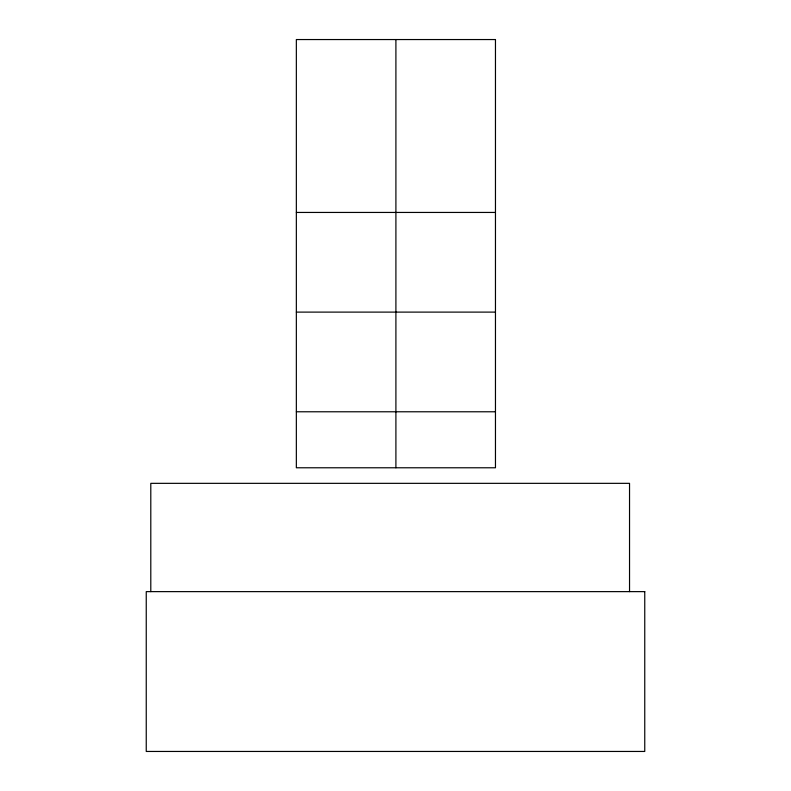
<?xml version="1.0" encoding="UTF-8"?>
<svg xmlns="http://www.w3.org/2000/svg" width="791" height="791" viewBox="0 0 791 791"><rect width="100%" height="100%" fill="white"/><g stroke="black" fill="none" stroke-linecap="round" stroke-linejoin="round"><path stroke-width="1.19" d="M296.348 212.443L495.463 212.443M296.348 312.109L495.463 312.109M296.348 411.775L495.463 411.775M629.537 591.628L629.537 483.341L150.794 483.341L150.794 591.628M395.905 39.55L395.905 467.778M495.463 39.55L296.348 39.55L296.348 467.778L495.463 467.778L495.463 39.55M644.754 591.628L146.246 591.628L146.246 751.45L644.754 751.45L644.754 591.628"/></g></svg>
